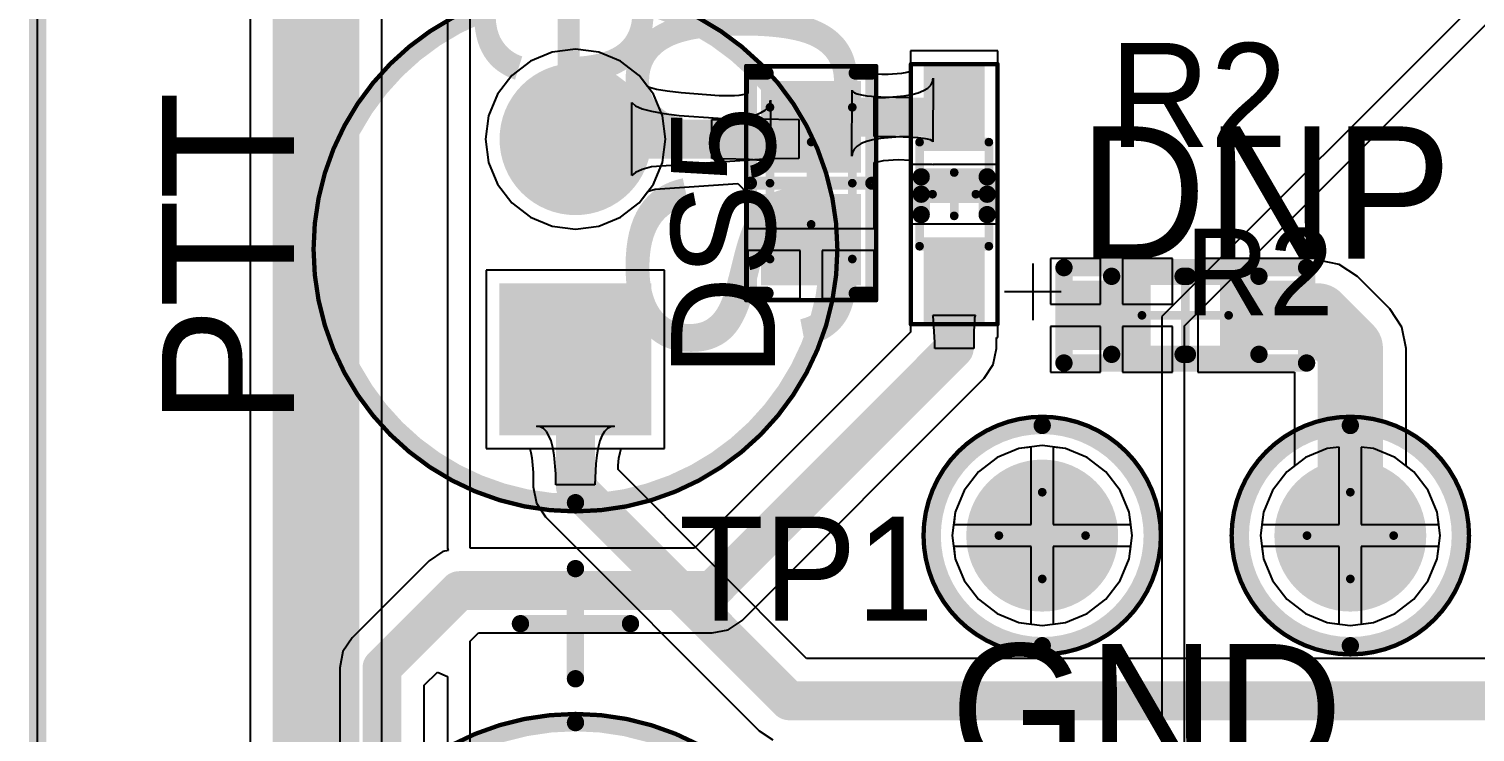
# Model space of a CAD drawing. Header units: millimetres. Extents: x 38.3 to 116.8, y 314 to 397.1.
# Drawn here: x 38.34 to 55.03, y 362.99 to 371.09 of the extents above; entities that cross this region are included whole.
import ezdxf

# ---------------------------------------------------------------- set-up
doc = ezdxf.new("R2010")
doc.units = ezdxf.units.MM
for name, color, linetype in [('BottomLayer', 5, 'Continuous'), ('BottomOverlay', 54, 'Continuous'), ('BottomPaste', 16, 'Continuous'), ('BottomSolder', 6, 'Continuous'), ('Mechanical1', 6, 'Continuous'), ('Mechanical13', 56, 'Continuous'), ('Mechanical15', 56, 'Continuous'), ('Mechanical2', 216, 'Continuous'), ('Mechanical3', 76, 'Continuous'), ('Mechanical4', 56, 'Continuous'), ('Mechanical6', 56, 'Continuous'), ('MultiLayer', 9, 'Continuous'), ('PadHoleLayer', 156, 'Continuous'), ('TopLayer', 1, 'Continuous'), ('TopOverlay', 2, 'Continuous'), ('TopPaste', 8, 'Continuous'), ('TopSolder', 216, 'Continuous')]:
    doc.layers.add(name, color=color, linetype=linetype)

# ---------------------------------------------------------------- blocks, each defined once
blk = doc.blocks.new('KSTN_5001_64')
at = {"layer": 'BottomLayer', "const_width": 0.775}
blk.add_lwpolyline([(-0.387, 0, 1), (0.387, 0, 1)], format="xyb", close=True, dxfattribs=at)
at = {"layer": 'BottomSolder', "const_width": 0.877}
blk.add_lwpolyline([(-0.438, 0, 1), (0.438, 0, 1)], format="xyb", close=True, dxfattribs=at)
at = {"layer": 'Mechanical13'}
for points, const_width in [([(1.27, 0, 1), (-1.27, 0, 1)], 0.1), ([(-1.295, 0, 1), (-1.245, 0, 1)], 0.05), ([(1.245, 0, 1), (1.295, 0, 1)], 0.05)]:
    blk.add_lwpolyline(points, format="xyb", close=True, dxfattribs=dict(at, const_width=const_width))
at = {"layer": 'Mechanical15'}
for points, const_width in [([(1.37, 0, 1), (-1.37, 0, 1)], 0.05), ([(-0.025, 0.5, 1), (0.025, 0.5, 1)], 0.05), ([(-0.025, 0.5, 1), (0.025, 0.5, 1)], 0.05), ([(-1.382, 0, 1), (-1.358, 0, 1)], 0.025), ([(-0.525, 0, 1), (-0.475, 0, 1)], 0.05), ([(-0.525, 0, 1), (-0.475, 0, 1)], 0.05), ([(0.475, 0, 1), (0.525, 0, 1)], 0.05), ([(0.475, 0, 1), (0.525, 0, 1)], 0.05), ([(1.358, 0, 1), (1.382, 0, 1)], 0.025), ([(-0.025, -0.5, 1), (0.025, -0.5, 1)], 0.05), ([(-0.025, -0.5, 1), (0.025, -0.5, 1)], 0.05)]:
    blk.add_lwpolyline(points, format="xyb", close=True, dxfattribs=dict(at, const_width=const_width))
at = {"layer": 'Mechanical15', "const_width": 0.1}
for points in [[(0, 0.5), (0, -0.5)], [(0, 0.5), (0, -0.5)], [(-0.5, 0), (0.5, 0)], [(-0.5, 0), (0.5, 0)]]:
    blk.add_lwpolyline(points, dxfattribs=at)
at = {"layer": 'MultiLayer', "const_width": 0.775}
blk.add_lwpolyline([(-0.387, 0, 1), (0.387, 0, 1)], format="xyb", close=True, dxfattribs=at)
at = {"layer": 'PadHoleLayer', "const_width": 0.508}
blk.add_lwpolyline([(-0.254, 0, 1), (0.254, 0, 1)], format="xyb", close=True, dxfattribs=at)
at = {"layer": 'TopLayer', "const_width": 0.775}
blk.add_lwpolyline([(-0.387, 0, 1), (0.387, 0, 1)], format="xyb", close=True, dxfattribs=at)
at = {"layer": 'TopOverlay'}
for points, const_width in [([(1.27, 0, 1), (-1.27, 0, 1)], 0.2), ([(-1.32, 0, 1), (-1.22, 0, 1)], 0.1), ([(1.22, 0, 1), (1.32, 0, 1)], 0.1)]:
    blk.add_lwpolyline(points, format="xyb", close=True, dxfattribs=dict(at, const_width=const_width))
at = {"layer": 'TopSolder', "const_width": 0.877}
blk.add_lwpolyline([(-0.438, 0, 1), (0.438, 0, 1)], format="xyb", close=True, dxfattribs=at)
blk = doc.blocks.new('KSTN_5001_65')
at = {"layer": 'BottomLayer', "const_width": 0.775}
blk.add_lwpolyline([(-0.387, 0, 1), (0.387, 0, 1)], format="xyb", close=True, dxfattribs=at)
at = {"layer": 'BottomSolder', "const_width": 0.877}
blk.add_lwpolyline([(-0.438, 0, 1), (0.438, 0, 1)], format="xyb", close=True, dxfattribs=at)
at = {"layer": 'Mechanical13'}
for points, const_width in [([(1.27, 0, 1), (-1.27, 0, 1)], 0.1), ([(-1.295, 0, 1), (-1.245, 0, 1)], 0.05), ([(1.245, 0, 1), (1.295, 0, 1)], 0.05)]:
    blk.add_lwpolyline(points, format="xyb", close=True, dxfattribs=dict(at, const_width=const_width))
at = {"layer": 'Mechanical15'}
for points, const_width in [([(1.37, 0, 1), (-1.37, 0, 1)], 0.05), ([(-0.025, 0.5, 1), (0.025, 0.5, 1)], 0.05), ([(-0.025, 0.5, 1), (0.025, 0.5, 1)], 0.05), ([(-1.382, 0, 1), (-1.358, 0, 1)], 0.025), ([(-0.525, 0, 1), (-0.475, 0, 1)], 0.05), ([(-0.525, 0, 1), (-0.475, 0, 1)], 0.05), ([(0.475, 0, 1), (0.525, 0, 1)], 0.05), ([(0.475, 0, 1), (0.525, 0, 1)], 0.05), ([(1.358, 0, 1), (1.382, 0, 1)], 0.025), ([(-0.025, -0.5, 1), (0.025, -0.5, 1)], 0.05), ([(-0.025, -0.5, 1), (0.025, -0.5, 1)], 0.05)]:
    blk.add_lwpolyline(points, format="xyb", close=True, dxfattribs=dict(at, const_width=const_width))
at = {"layer": 'Mechanical15', "const_width": 0.1}
for points in [[(0, 0.5), (0, -0.5)], [(0, 0.5), (0, -0.5)], [(-0.5, 0), (0.5, 0)], [(-0.5, 0), (0.5, 0)]]:
    blk.add_lwpolyline(points, dxfattribs=at)
at = {"layer": 'MultiLayer', "const_width": 0.775}
blk.add_lwpolyline([(-0.387, 0, 1), (0.387, 0, 1)], format="xyb", close=True, dxfattribs=at)
at = {"layer": 'PadHoleLayer', "const_width": 0.508}
blk.add_lwpolyline([(-0.254, 0, 1), (0.254, 0, 1)], format="xyb", close=True, dxfattribs=at)
at = {"layer": 'TopLayer', "const_width": 0.775}
blk.add_lwpolyline([(-0.387, 0, 1), (0.387, 0, 1)], format="xyb", close=True, dxfattribs=at)
at = {"layer": 'TopOverlay'}
for points, const_width in [([(1.27, 0, 1), (-1.27, 0, 1)], 0.2), ([(-1.32, 0, 1), (-1.22, 0, 1)], 0.1), ([(1.22, 0, 1), (1.32, 0, 1)], 0.1)]:
    blk.add_lwpolyline(points, format="xyb", close=True, dxfattribs=dict(at, const_width=const_width))
at = {"layer": 'TopSolder', "const_width": 0.877}
blk.add_lwpolyline([(-0.438, 0, 1), (0.438, 0, 1)], format="xyb", close=True, dxfattribs=at)
blk = doc.blocks.new('RES_0603_1608_B_75')
at = {"layer": 'BottomLayer'}
for points in [[(-1.075, 0.475), (-1.075, -0.475), (-0.225, 0.475), (-0.225, -0.475)], [(0.225, 0.475), (0.225, -0.475), (1.075, 0.475), (1.075, -0.475)]]:
    blk.add_solid(points, dxfattribs=at)
at = {"layer": 'BottomOverlay', "const_width": 0.15}
for points in [[(1.27, 0.7), (-1.27, 0.7)], [(-1.27, 0.508), (-1.27, 0.7)], [(0, -0.7), (0, 0.7)], [(1.27, 0.508), (1.27, 0.7)], [(-1.27, -0.7), (-1.27, -0.508)], [(1.27, -0.7), (1.27, -0.508)], [(1.27, -0.7), (-1.27, -0.7)]]:
    blk.add_lwpolyline(points, dxfattribs=at)
at = {"layer": 'BottomOverlay', "const_width": 0.075}
for points in [[(-1.308, 0.7, 1), (-1.232, 0.7, 1)], [(-1.308, 0.7, 1), (-1.232, 0.7, 1)], [(-0.038, 0.7, 1), (0.038, 0.7, 1)], [(1.232, 0.7, 1), (1.308, 0.7, 1)], [(1.232, 0.7, 1), (1.308, 0.7, 1)], [(-1.308, 0.508, 1), (-1.232, 0.508, 1)], [(1.232, 0.508, 1), (1.308, 0.508, 1)], [(-1.308, -0.508, 1), (-1.232, -0.508, 1)], [(1.232, -0.508, 1), (1.308, -0.508, 1)], [(-1.308, -0.7, 1), (-1.232, -0.7, 1)], [(-1.308, -0.7, 1), (-1.232, -0.7, 1)], [(-0.038, -0.7, 1), (0.038, -0.7, 1)], [(1.232, -0.7, 1), (1.308, -0.7, 1)], [(1.232, -0.7, 1), (1.308, -0.7, 1)]]:
    blk.add_lwpolyline(points, format="xyb", close=True, dxfattribs=at)
at = {"layer": 'BottomPaste'}
for points in [[(-1.075, 0.475), (-1.075, -0.475), (-0.225, 0.475), (-0.225, -0.475)], [(0.225, 0.475), (0.225, -0.475), (1.075, 0.475), (1.075, -0.475)]]:
    blk.add_solid(points, dxfattribs=at)
at = {"layer": 'BottomSolder'}
for points in [[(-1.177, 0.577), (-1.177, -0.577), (-0.123, 0.577), (-0.123, -0.577)], [(0.123, 0.577), (0.123, -0.577), (1.177, 0.577), (1.177, -0.577)]]:
    blk.add_solid(points, dxfattribs=at)
at = {"layer": 'Mechanical13', "const_width": 0.1}
for points in [[(-0.875, -0.475), (-0.875, 0.475)], [(0.875, 0.475), (-0.875, 0.475)], [(0.875, -0.475), (0.875, 0.475)], [(0.875, -0.475), (-0.875, -0.475)]]:
    blk.add_lwpolyline(points, dxfattribs=at)
at = {"layer": 'Mechanical13', "const_width": 0.05}
for points in [[(-0.9, 0.475, 1), (-0.85, 0.475, 1)], [(-0.9, 0.475, 1), (-0.85, 0.475, 1)], [(0.85, 0.475, 1), (0.9, 0.475, 1)], [(0.85, 0.475, 1), (0.9, 0.475, 1)], [(-0.9, -0.475, 1), (-0.85, -0.475, 1)], [(-0.9, -0.475, 1), (-0.85, -0.475, 1)], [(0.85, -0.475, 1), (0.9, -0.475, 1)], [(0.85, -0.475, 1), (0.9, -0.475, 1)]]:
    blk.add_lwpolyline(points, format="xyb", close=True, dxfattribs=at)
at = {"layer": 'Mechanical15'}
for points, const_width in [([(-1.35, -0.75), (-1.35, 0.75)], 0.05), ([(1.35, 0.75), (-1.35, 0.75)], 0.05), ([(1.35, -0.75), (1.35, 0.75)], 0.05), ([(0, -0.475), (0, 0.475)], 0.1), ([(0.475, 0), (-0.475, 0)], 0.1), ([(1.35, -0.75), (-1.35, -0.75)], 0.05)]:
    blk.add_lwpolyline(points, dxfattribs=dict(at, const_width=const_width))
for points, const_width in [([(-1.363, 0.75, 1), (-1.338, 0.75, 1)], 0.025), ([(-1.363, 0.75, 1), (-1.338, 0.75, 1)], 0.025), ([(1.338, 0.75, 1), (1.362, 0.75, 1)], 0.025), ([(1.338, 0.75, 1), (1.362, 0.75, 1)], 0.025), ([(-0.025, 0.475, 1), (0.025, 0.475, 1)], 0.05), ([(-0.5, 0, 1), (-0.45, 0, 1)], 0.05), ([(0.45, 0, 1), (0.5, 0, 1)], 0.05), ([(-0.025, -0.475, 1), (0.025, -0.475, 1)], 0.05), ([(-1.363, -0.75, 1), (-1.338, -0.75, 1)], 0.025), ([(-1.363, -0.75, 1), (-1.338, -0.75, 1)], 0.025), ([(1.338, -0.75, 1), (1.362, -0.75, 1)], 0.025), ([(1.338, -0.75, 1), (1.362, -0.75, 1)], 0.025)]:
    blk.add_lwpolyline(points, format="xyb", close=True, dxfattribs=dict(at, const_width=const_width))
blk = doc.blocks.new('FP_RC0603_MFG_80')
at = {"layer": 'Mechanical2', "const_width": 0.2}
for points in [[(-0.85, -0.45), (-0.85, 0.45)], [(-0.85, 0.45), (0.85, 0.45)], [(0.85, -0.45), (0.85, 0.45)], [(-0.85, -0.45), (0.85, -0.45)]]:
    blk.add_lwpolyline(points, dxfattribs=at)
at = {"layer": 'Mechanical2', "const_width": 0.1}
for points in [[(-0.9, 0.45, 1), (-0.8, 0.45, 1)], [(-0.9, 0.45, 1), (-0.8, 0.45, 1)], [(0.8, 0.45, 1), (0.9, 0.45, 1)], [(0.8, 0.45, 1), (0.9, 0.45, 1)], [(-0.9, -0.45, 1), (-0.8, -0.45, 1)], [(-0.9, -0.45, 1), (-0.8, -0.45, 1)], [(0.8, -0.45, 1), (0.9, -0.45, 1)], [(0.8, -0.45, 1), (0.9, -0.45, 1)]]:
    blk.add_lwpolyline(points, format="xyb", close=True, dxfattribs=at)
at = {"layer": 'Mechanical3', "const_width": 0.2}
for points in [[(-1.4, -0.55), (-1.4, 0.55)], [(-1.4, 0.55), (1.4, 0.55)], [(1.4, -0.55), (1.4, 0.55)], [(-1.4, -0.55), (1.4, -0.55)]]:
    blk.add_lwpolyline(points, dxfattribs=at)
at = {"layer": 'Mechanical3', "const_width": 0.1}
for points in [[(-1.45, 0.55, 1), (-1.35, 0.55, 1)], [(-1.45, 0.55, 1), (-1.35, 0.55, 1)], [(1.35, 0.55, 1), (1.45, 0.55, 1)], [(1.35, 0.55, 1), (1.45, 0.55, 1)], [(-1.45, -0.55, 1), (-1.35, -0.55, 1)], [(-1.45, -0.55, 1), (-1.35, -0.55, 1)], [(1.35, -0.55, 1), (1.45, -0.55, 1)], [(1.35, -0.55, 1), (1.45, -0.55, 1)]]:
    blk.add_lwpolyline(points, format="xyb", close=True, dxfattribs=at)
at = {"layer": 'Mechanical4', "const_width": 0.2}
for points in [[(-1.4, -0.55), (-1.4, 0.55)], [(-1.4, 0.55), (1.4, 0.55)], [(1.4, -0.55), (1.4, 0.55)], [(-1.4, -0.55), (1.4, -0.55)]]:
    blk.add_lwpolyline(points, dxfattribs=at)
at = {"layer": 'Mechanical4', "const_width": 0.1}
for points in [[(-1.45, 0.55, 1), (-1.35, 0.55, 1)], [(-1.45, 0.55, 1), (-1.35, 0.55, 1)], [(1.35, 0.55, 1), (1.45, 0.55, 1)], [(1.35, 0.55, 1), (1.45, 0.55, 1)], [(-1.45, -0.55, 1), (-1.35, -0.55, 1)], [(-1.45, -0.55, 1), (-1.35, -0.55, 1)], [(1.35, -0.55, 1), (1.45, -0.55, 1)], [(1.35, -0.55, 1), (1.45, -0.55, 1)]]:
    blk.add_lwpolyline(points, format="xyb", close=True, dxfattribs=at)
at = {"layer": 'Mechanical6', "const_width": 0.1}
for points in [[(0, -0.5), (0, 0.5)], [(-0.5, 0), (0.5, 0)]]:
    blk.add_lwpolyline(points, dxfattribs=at)
at = {"layer": 'Mechanical6', "const_width": 0.05}
for points in [[(-0.025, 0.5, 1), (0.025, 0.5, 1)], [(-0.525, 0, 1), (-0.475, 0, 1)], [(0.475, 0, 1), (0.525, 0, 1)], [(-0.025, -0.5, 1), (0.025, -0.5, 1)]]:
    blk.add_lwpolyline(points, format="xyb", close=True, dxfattribs=at)
at = {"layer": 'TopLayer'}
for points in [[(-1.3, -0.4), (-0.4, -0.4), (-1.3, 0.4), (-0.4, 0.4)], [(0.4, -0.4), (1.3, -0.4), (0.4, 0.4), (1.3, 0.4)]]:
    blk.add_solid(points, dxfattribs=at)
at = {"layer": 'TopOverlay', "const_width": 0.2}
for points in [[(-0.025, 0.45), (0.025, 0.45)], [(-0.025, -0.45), (0.025, -0.45)]]:
    blk.add_lwpolyline(points, dxfattribs=at)
at = {"layer": 'TopOverlay', "const_width": 0.1}
for points in [[(-0.075, 0.45, 1), (0.025, 0.45, 1)], [(-0.025, 0.45, 1), (0.075, 0.45, 1)], [(-0.075, -0.45, 1), (0.025, -0.45, 1)], [(-0.025, -0.45, 1), (0.075, -0.45, 1)]]:
    blk.add_lwpolyline(points, format="xyb", close=True, dxfattribs=at)
at = {"layer": 'TopPaste'}
for points in [[(-1.3, -0.4), (-0.4, -0.4), (-1.3, 0.4), (-0.4, 0.4)], [(0.4, -0.4), (1.3, -0.4), (0.4, 0.4), (1.3, 0.4)]]:
    blk.add_solid(points, dxfattribs=at)
at = {"layer": 'TopSolder'}
for points in [[(-1.3, -0.4), (-0.4, -0.4), (-1.3, 0.4), (-0.4, 0.4)], [(0.4, -0.4), (1.3, -0.4), (0.4, 0.4), (1.3, 0.4)]]:
    blk.add_solid(points, dxfattribs=at)
at = {"layer": 'Mechanical4'}
blk.add_text('R2', height=1, dxfattribs=at).set_placement((0, 0))
blk = doc.blocks.new('AVAG_HLMP_3301_2_90')
at = {"layer": 'BottomLayer', "const_width": 0.775}
blk.add_lwpolyline([(2.153, 0, 1), (2.927, 0, 1)], format="xyb", close=True, dxfattribs=at)
at = {"layer": 'BottomLayer'}
blk.add_solid([(-0.775, -0.775), (0.775, -0.775), (-0.775, 0.775), (0.775, 0.775)], dxfattribs=at)
at = {"layer": 'BottomSolder', "const_width": 0.877}
blk.add_lwpolyline([(2.102, 0, 1), (2.978, 0, 1)], format="xyb", close=True, dxfattribs=at)
at = {"layer": 'BottomSolder'}
blk.add_solid([(-0.877, -0.877), (0.877, -0.877), (-0.877, 0.877), (0.877, 0.877)], dxfattribs=at)
at = {"layer": 'Mechanical13'}
for points, const_width in [([(4.193, 0, 1), (-1.653, 0, 1)], 0.1), ([(-1.677, 0, 1), (-1.628, 0, 1)], 0.05), ([(4.168, 0, 1), (4.217, 0, 1)], 0.05)]:
    blk.add_lwpolyline(points, format="xyb", close=True, dxfattribs=dict(at, const_width=const_width))
at = {"layer": 'Mechanical15'}
for points, const_width in [([(4.293, 0, 1), (-1.753, 0, 1)], 0.05), ([(-1.765, 0, 1), (-1.74, 0, 1)], 0.025), ([(4.28, 0, 1), (4.305, 0, 1)], 0.025)]:
    blk.add_lwpolyline(points, format="xyb", close=True, dxfattribs=dict(at, const_width=const_width))
at = {"layer": 'MultiLayer', "const_width": 0.775}
blk.add_lwpolyline([(2.153, 0, 1), (2.927, 0, 1)], format="xyb", close=True, dxfattribs=at)
at = {"layer": 'MultiLayer'}
blk.add_solid([(-0.775, -0.775), (0.775, -0.775), (-0.775, 0.775), (0.775, 0.775)], dxfattribs=at)
at = {"layer": 'PadHoleLayer', "const_width": 0.525}
for points in [[(-0.262, 0, 1), (0.262, 0, 1)], [(2.278, 0, 1), (2.802, 0, 1)]]:
    blk.add_lwpolyline(points, format="xyb", close=True, dxfattribs=at)
at = {"layer": 'TopLayer', "const_width": 0.775}
blk.add_lwpolyline([(2.153, 0, 1), (2.927, 0, 1)], format="xyb", close=True, dxfattribs=at)
at = {"layer": 'TopLayer'}
blk.add_solid([(-0.775, -0.775), (0.775, -0.775), (-0.775, 0.775), (0.775, 0.775)], dxfattribs=at)
at = {"layer": 'TopOverlay'}
for points, const_width in [([(4.193, 0, 1), (-1.653, 0, 1)], 0.2), ([(-3.098, 0.635, 1), (-2.998, 0.635, 1)], 0.1), ([(-3.733, 0, 1), (-3.633, 0, 1)], 0.1), ([(-2.463, 0, 1), (-2.363, 0, 1)], 0.1), ([(-1.703, 0, 1), (-1.603, 0, 1)], 0.1), ([(4.143, 0, 1), (4.243, 0, 1)], 0.1), ([(-3.098, -0.635, 1), (-2.998, -0.635, 1)], 0.1)]:
    blk.add_lwpolyline(points, format="xyb", close=True, dxfattribs=dict(at, const_width=const_width))
at = {"layer": 'TopOverlay', "const_width": 0.2}
for points in [[(-3.048, 0.635), (-3.048, -0.635)], [(-3.683, 0), (-2.413, 0)]]:
    blk.add_lwpolyline(points, dxfattribs=at)
at = {"layer": 'TopSolder', "const_width": 0.877}
blk.add_lwpolyline([(2.102, 0, 1), (2.978, 0, 1)], format="xyb", close=True, dxfattribs=at)
at = {"layer": 'TopSolder'}
blk.add_solid([(-0.877, -0.877), (0.877, -0.877), (-0.877, 0.877), (0.877, 0.877)], dxfattribs=at)
blk = doc.blocks.new('AVAG_HLMP_3301_2_91')
at = {"layer": 'BottomLayer', "const_width": 0.775}
blk.add_lwpolyline([(2.153, 0, 1), (2.927, 0, 1)], format="xyb", close=True, dxfattribs=at)
at = {"layer": 'BottomLayer'}
blk.add_solid([(-0.775, -0.775), (0.775, -0.775), (-0.775, 0.775), (0.775, 0.775)], dxfattribs=at)
at = {"layer": 'BottomSolder', "const_width": 0.877}
blk.add_lwpolyline([(2.102, 0, 1), (2.978, 0, 1)], format="xyb", close=True, dxfattribs=at)
at = {"layer": 'BottomSolder'}
blk.add_solid([(-0.877, -0.877), (0.877, -0.877), (-0.877, 0.877), (0.877, 0.877)], dxfattribs=at)
at = {"layer": 'Mechanical13'}
for points, const_width in [([(4.193, 0, 1), (-1.653, 0, 1)], 0.1), ([(-1.677, 0, 1), (-1.628, 0, 1)], 0.05), ([(4.168, 0, 1), (4.217, 0, 1)], 0.05)]:
    blk.add_lwpolyline(points, format="xyb", close=True, dxfattribs=dict(at, const_width=const_width))
at = {"layer": 'Mechanical15'}
for points, const_width in [([(4.293, 0, 1), (-1.753, 0, 1)], 0.05), ([(-1.765, 0, 1), (-1.74, 0, 1)], 0.025), ([(4.28, 0, 1), (4.305, 0, 1)], 0.025)]:
    blk.add_lwpolyline(points, format="xyb", close=True, dxfattribs=dict(at, const_width=const_width))
at = {"layer": 'MultiLayer', "const_width": 0.775}
blk.add_lwpolyline([(2.153, 0, 1), (2.927, 0, 1)], format="xyb", close=True, dxfattribs=at)
at = {"layer": 'MultiLayer'}
blk.add_solid([(-0.775, -0.775), (0.775, -0.775), (-0.775, 0.775), (0.775, 0.775)], dxfattribs=at)
at = {"layer": 'PadHoleLayer', "const_width": 0.525}
for points in [[(-0.262, 0, 1), (0.262, 0, 1)], [(2.278, 0, 1), (2.802, 0, 1)]]:
    blk.add_lwpolyline(points, format="xyb", close=True, dxfattribs=at)
at = {"layer": 'TopLayer', "const_width": 0.775}
blk.add_lwpolyline([(2.153, 0, 1), (2.927, 0, 1)], format="xyb", close=True, dxfattribs=at)
at = {"layer": 'TopLayer'}
blk.add_solid([(-0.775, -0.775), (0.775, -0.775), (-0.775, 0.775), (0.775, 0.775)], dxfattribs=at)
at = {"layer": 'TopOverlay'}
for points, const_width in [([(4.193, 0, 1), (-1.653, 0, 1)], 0.2), ([(-3.098, 0.635, 1), (-2.998, 0.635, 1)], 0.1), ([(-3.733, 0, 1), (-3.633, 0, 1)], 0.1), ([(-2.463, 0, 1), (-2.363, 0, 1)], 0.1), ([(-1.703, 0, 1), (-1.603, 0, 1)], 0.1), ([(4.143, 0, 1), (4.243, 0, 1)], 0.1), ([(-3.098, -0.635, 1), (-2.998, -0.635, 1)], 0.1)]:
    blk.add_lwpolyline(points, format="xyb", close=True, dxfattribs=dict(at, const_width=const_width))
at = {"layer": 'TopOverlay', "const_width": 0.2}
for points in [[(-3.048, 0.635), (-3.048, -0.635)], [(-3.683, 0), (-2.413, 0)]]:
    blk.add_lwpolyline(points, dxfattribs=at)
at = {"layer": 'TopSolder', "const_width": 0.877}
blk.add_lwpolyline([(2.102, 0, 1), (2.978, 0, 1)], format="xyb", close=True, dxfattribs=at)
at = {"layer": 'TopSolder'}
blk.add_solid([(-0.877, -0.877), (0.877, -0.877), (-0.877, 0.877), (0.877, 0.877)], dxfattribs=at)
blk = doc.blocks.new('FAIR_SOD_523F_2_V_B_95')
at = {"layer": 'BottomLayer'}
for points in [[(-0.6, -0.25), (-0.6, 0.25), (-1.4, -0.25), (-1.4, 0.25)], [(1.4, -0.25), (1.4, 0.25), (0.6, -0.25), (0.6, 0.25)]]:
    blk.add_solid(points, dxfattribs=at)
at = {"layer": 'BottomOverlay', "const_width": 0.2}
for points in [[(-0.2, -0.381), (-0.2, 0.381)], [(0.236, 0.381), (-0.2, 0.381)], [(0, -0.381), (0, 0.381)], [(0.236, -0.381), (-0.2, -0.381)]]:
    blk.add_lwpolyline(points, dxfattribs=at)
at = {"layer": 'BottomOverlay', "const_width": 0.1}
for points in [[(-0.25, 0.381, 1), (-0.15, 0.381, 1)], [(-0.25, 0.381, 1), (-0.15, 0.381, 1)], [(-0.05, 0.381, 1), (0.05, 0.381, 1)], [(0.186, 0.381, 1), (0.286, 0.381, 1)], [(-0.25, -0.381, 1), (-0.15, -0.381, 1)], [(-0.25, -0.381, 1), (-0.15, -0.381, 1)], [(-0.05, -0.381, 1), (0.05, -0.381, 1)], [(0.186, -0.381, 1), (0.286, -0.381, 1)]]:
    blk.add_lwpolyline(points, format="xyb", close=True, dxfattribs=at)
at = {"layer": 'BottomPaste'}
for points in [[(-0.6, -0.25), (-0.6, 0.25), (-1.4, -0.25), (-1.4, 0.25)], [(1.4, -0.25), (1.4, 0.25), (0.6, -0.25), (0.6, 0.25)]]:
    blk.add_solid(points, dxfattribs=at)
at = {"layer": 'BottomSolder'}
for points in [[(-0.498, -0.352), (-0.498, 0.352), (-1.502, -0.352), (-1.502, 0.352)], [(1.502, -0.352), (1.502, 0.352), (0.498, -0.352), (0.498, 0.352)]]:
    blk.add_solid(points, dxfattribs=at)
at = {"layer": 'Mechanical13', "const_width": 0.1}
for points in [[(-0.6, -0.4), (-0.6, 0.4)], [(0.6, 0.4), (-0.6, 0.4)], [(0.6, -0.4), (0.6, 0.4)], [(0.6, -0.4), (-0.6, -0.4)]]:
    blk.add_lwpolyline(points, dxfattribs=at)
at = {"layer": 'Mechanical13', "const_width": 0.05}
for points in [[(-0.625, 0.4, 1), (-0.575, 0.4, 1)], [(-0.625, 0.4, 1), (-0.575, 0.4, 1)], [(0.575, 0.4, 1), (0.625, 0.4, 1)], [(0.575, 0.4, 1), (0.625, 0.4, 1)], [(-0.625, -0.4, 1), (-0.575, -0.4, 1)], [(-0.625, -0.4, 1), (-0.575, -0.4, 1)], [(0.575, -0.4, 1), (0.625, -0.4, 1)], [(0.575, -0.4, 1), (0.625, -0.4, 1)]]:
    blk.add_lwpolyline(points, format="xyb", close=True, dxfattribs=at)
at = {"layer": 'Mechanical15'}
for points, const_width in [([(-1.5, -0.5), (-1.5, 0.5)], 0.05), ([(1.5, 0.5), (-1.5, 0.5)], 0.05), ([(1.5, -0.5), (1.5, 0.5)], 0.05), ([(0, -0.25), (0, 0.25)], 0.1), ([(0.25, 0), (-0.25, 0)], 0.1), ([(1.5, -0.5), (-1.5, -0.5)], 0.05)]:
    blk.add_lwpolyline(points, dxfattribs=dict(at, const_width=const_width))
for points, const_width in [([(-1.512, 0.5, 1), (-1.488, 0.5, 1)], 0.025), ([(-1.512, 0.5, 1), (-1.488, 0.5, 1)], 0.025), ([(1.488, 0.5, 1), (1.512, 0.5, 1)], 0.025), ([(1.488, 0.5, 1), (1.512, 0.5, 1)], 0.025), ([(-0.025, 0.25, 1), (0.025, 0.25, 1)], 0.05), ([(-0.275, 0, 1), (-0.225, 0, 1)], 0.05), ([(0.225, 0, 1), (0.275, 0, 1)], 0.05), ([(-0.025, -0.25, 1), (0.025, -0.25, 1)], 0.05), ([(-1.512, -0.5, 1), (-1.488, -0.5, 1)], 0.025), ([(-1.512, -0.5, 1), (-1.488, -0.5, 1)], 0.025), ([(1.488, -0.5, 1), (1.512, -0.5, 1)], 0.025), ([(1.488, -0.5, 1), (1.512, -0.5, 1)], 0.025)]:
    blk.add_lwpolyline(points, format="xyb", close=True, dxfattribs=dict(at, const_width=const_width))

msp = doc.modelspace()

# ---------------------------------------------------------------- linework, layer by layer
at = {"layer": 'BottomLayer'}
for p, q in [((38.443, 315.15), (38.443, 395.948)), ((59.516, 375.873), (51.42, 367.777)), ((51.679, 367.67), (59.588, 375.579)), ((43.175, 371.348), (43.175, 365.105)), ((43.434, 365.105), (43.434, 371.348)), ((44.132, 370.723), (43.917, 370.558)), ((44.382, 370.827), (44.132, 370.723)), ((44.651, 370.862), (44.382, 370.827)), ((44.92, 370.827), (44.651, 370.862)), ((45.17, 370.723), (44.92, 370.827)), ((45.385, 370.558), (45.17, 370.723)), ((49.526, 370.843), (48.518, 370.843)), ((48.518, 370.843), (48.518, 370.603)), ((49.526, 369.535), (49.526, 370.843)), ((43.917, 370.558), (43.752, 370.343)), ((45.483, 370.431), (45.385, 370.558)), ((47.833, 370.645), (46.642, 370.645)), ((46.642, 370.645), (46.642, 370.349)), ((47.842, 370.647), (47.833, 370.645)), ((47.843, 370.647), (47.842, 370.647)), ((47.844, 370.647), (47.843, 370.647)), ((47.853, 370.645), (47.844, 370.647)), ((48.1, 370.645), (47.853, 370.645)), ((48.1, 370.577), (48.1, 370.645)), ((48.187, 370.569), (48.1, 370.577)), ((48.261, 370.568), (48.187, 370.569)), ((48.412, 370.58), (48.261, 370.568)), ((48.477, 370.592), (48.412, 370.58)), ((48.518, 370.603), (48.477, 370.592)), ((45.485, 370.428), (45.483, 370.431)), ((45.506, 370.419), (45.485, 370.428)), ((45.585, 370.398), (45.506, 370.419)), ((45.709, 370.376), (45.585, 370.398)), ((45.872, 370.356), (45.709, 370.376)), ((47.84, 369.628), (47.843, 370.388)), ((47.843, 370.388), (47.85, 370.372)), ((47.85, 370.372), (47.87, 370.357)), ((48.608, 370.359), (48.669, 370.384)), ((48.669, 370.384), (48.717, 370.413)), ((48.717, 370.413), (48.751, 370.447)), ((48.751, 370.447), (48.771, 370.485)), ((48.771, 370.485), (48.778, 370.528)), ((48.778, 370.528), (48.775, 369.792)), ((43.752, 370.343), (43.648, 370.093)), ((45.302, 369.403), (45.302, 370.245)), ((45.302, 370.245), (45.344, 370.208)), ((45.344, 370.208), (45.419, 370.174)), ((46.311, 370.325), (45.872, 370.356)), ((46.485, 370.322), (46.311, 370.325)), ((46.536, 370.326), (46.485, 370.322)), ((46.601, 370.338), (46.536, 370.326)), ((46.642, 370.349), (46.601, 370.338)), ((46.875, 370.193), (46.895, 370.231)), ((46.895, 370.231), (46.902, 370.274)), ((46.902, 370.274), (46.899, 369.544)), ((47.87, 370.357), (47.904, 370.345)), ((47.904, 370.345), (47.951, 370.334)), ((47.951, 370.334), (48.012, 370.324)), ((48.012, 370.324), (48.174, 370.311)), ((48.1, 370.303), (48.229, 370.305)), ((48.1, 369.853), (48.1, 370.303)), ((48.174, 370.311), (48.518, 370.303)), ((48.229, 370.305), (48.445, 370.323)), ((48.445, 370.323), (48.534, 370.339)), ((48.518, 370.303), (48.518, 369.853)), ((48.534, 370.339), (48.608, 370.359)), ((43.648, 370.093), (43.613, 369.824)), ((45.419, 370.174), (45.528, 370.145)), ((45.528, 370.145), (45.671, 370.119)), ((45.671, 370.119), (45.847, 370.098)), ((45.847, 370.098), (46.299, 370.067)), ((46.224, 370.049), (46.353, 370.051)), ((46.224, 369.599), (46.224, 370.049)), ((46.299, 370.067), (47.229, 370.049)), ((46.353, 370.051), (46.569, 370.069)), ((46.569, 370.069), (46.658, 370.085)), ((46.658, 370.085), (46.732, 370.105)), ((46.732, 370.105), (46.793, 370.13)), ((46.793, 370.13), (46.841, 370.159)), ((46.841, 370.159), (46.875, 370.193)), ((47.229, 370.049), (47.229, 369.599)), ((43.613, 369.824), (43.648, 369.555)), ((47.867, 369.709), (47.847, 369.671)), ((47.901, 369.743), (47.867, 369.709)), ((47.949, 369.772), (47.901, 369.743)), ((48.01, 369.797), (47.949, 369.772)), ((48.084, 369.817), (48.01, 369.797)), ((48.173, 369.833), (48.084, 369.817)), ((48.343, 369.851), (48.1, 369.853)), ((48.389, 369.851), (48.173, 369.833)), ((48.606, 369.838), (48.343, 369.851)), ((48.518, 369.853), (48.389, 369.851)), ((48.667, 369.831), (48.606, 369.838)), ((48.714, 369.823), (48.667, 369.831)), ((48.748, 369.814), (48.714, 369.823)), ((48.768, 369.804), (48.748, 369.814)), ((48.775, 369.792), (48.768, 369.804)), ((43.648, 369.555), (43.752, 369.305)), ((46.886, 369.597), (45.528, 369.503)), ((46.352, 369.598), (46.224, 369.599)), ((46.656, 369.59), (46.352, 369.598)), ((46.791, 369.579), (46.656, 369.59)), ((46.838, 369.572), (46.791, 369.579)), ((46.872, 369.564), (46.838, 369.572)), ((46.892, 369.554), (46.872, 369.564)), ((47.229, 369.599), (46.886, 369.597)), ((46.899, 369.544), (46.892, 369.554)), ((47.847, 369.671), (47.84, 369.628)), ((48.1, 369.553), (48.141, 369.564)), ((48.1, 368.793), (48.1, 369.553)), ((48.141, 369.564), (48.206, 369.576)), ((48.206, 369.576), (48.374, 369.59)), ((48.374, 369.59), (48.377, 369.59)), ((48.377, 369.59), (48.518, 369.583)), ((48.518, 369.583), (48.518, 369.535)), ((48.518, 369.535), (48.765, 369.535)), ((48.765, 369.535), (48.774, 369.533)), ((48.774, 369.533), (48.784, 369.535)), ((48.784, 369.535), (49.526, 369.535)), ((45.344, 369.44), (45.302, 369.403)), ((45.419, 369.474), (45.344, 369.44)), ((45.528, 369.503), (45.419, 369.474)), ((43.752, 369.305), (43.917, 369.09)), ((45.385, 369.09), (45.483, 369.217)), ((45.483, 369.217), (45.485, 369.22)), ((45.485, 369.22), (45.506, 369.229)), ((45.506, 369.229), (45.571, 369.246)), ((45.571, 369.246), (46.526, 369.313)), ((46.526, 369.313), (46.642, 369.193)), ((43.917, 369.09), (44.132, 368.925)), ((45.17, 368.925), (45.385, 369.09)), ((46.642, 369.193), (46.642, 368.793)), ((44.132, 368.925), (44.382, 368.821)), ((44.92, 368.821), (45.17, 368.925)), ((44.382, 368.821), (44.651, 368.786)), ((44.651, 368.786), (44.92, 368.821)), ((46.642, 368.793), (47.371, 368.793)), ((47.371, 368.793), (48.1, 368.793)), ((49.526, 368.843), (48.518, 368.843)), ((48.518, 368.843), (48.518, 367.802)), ((49.526, 367.802), (49.526, 368.843)), ((47.244, 368.539), (46.642, 368.539)), ((46.642, 368.539), (46.642, 367.987)), ((47.244, 367.987), (47.244, 368.539)), ((48.1, 368.539), (47.498, 368.539)), ((47.498, 368.539), (47.498, 367.987)), ((48.1, 367.987), (48.1, 368.539)), ((45.68, 368.313), (43.622, 368.313)), ((43.622, 368.313), (43.622, 366.255)), ((45.68, 366.255), (45.68, 368.313)), ((46.642, 367.987), (47.244, 367.987)), ((47.498, 367.987), (48.1, 367.987)), ((48.518, 367.802), (48.516, 367.792)), ((48.516, 367.792), (48.517, 367.786)), ((48.517, 367.786), (48.516, 367.78)), ((48.516, 367.78), (48.518, 367.774)), ((48.518, 367.774), (48.518, 367.598)), ((48.779, 367.788), (48.775, 367.792)), ((48.775, 367.792), (49.269, 367.792)), ((48.797, 367.483), (48.779, 367.788)), ((49.255, 367.731), (49.249, 367.605)), ((49.258, 367.758), (49.255, 367.731)), ((49.261, 367.777), (49.258, 367.758)), ((49.265, 367.788), (49.261, 367.777)), ((49.269, 367.792), (49.265, 367.788)), ((49.528, 367.792), (49.526, 367.802)), ((49.526, 367.774), (49.528, 367.78)), ((49.526, 367.535), (49.526, 367.774)), ((49.527, 367.786), (49.528, 367.792)), ((49.528, 367.78), (49.527, 367.786)), ((51.42, 367.777), (51.42, 361.838)), ((48.518, 367.598), (46.026, 365.105)), ((49.249, 367.605), (49.247, 367.411)), ((49.51, 367.411), (49.51, 367.535)), ((49.51, 367.535), (49.526, 367.535)), ((51.679, 361.838), (51.679, 367.67)), ((48.797, 367.411), (48.797, 367.483)), ((49.247, 367.411), (48.797, 367.411)), ((49.473, 367.224), (49.51, 367.411)), ((49.367, 367.066), (49.473, 367.224)), ((46.573, 364.272), (49.367, 367.066)), ((43.622, 366.255), (45.68, 366.255)), ((49.769, 366.255), (49.519, 366.151)), ((50.038, 366.29), (49.769, 366.255)), ((50.307, 366.255), (50.038, 366.29)), ((50.557, 366.151), (50.307, 366.255)), ((53.325, 366.255), (53.075, 366.151)), ((53.467, 366.273), (53.325, 366.255)), ((53.467, 365.379), (53.467, 366.273)), ((53.863, 366.255), (53.721, 366.273)), ((53.721, 366.273), (53.721, 365.379)), ((54.113, 366.151), (53.863, 366.255)), ((49.519, 366.151), (49.304, 365.986)), ((50.772, 365.986), (50.557, 366.151)), ((53.075, 366.151), (52.86, 365.986)), ((54.328, 365.986), (54.113, 366.151)), ((49.304, 365.986), (49.139, 365.771)), ((50.937, 365.771), (50.772, 365.986)), ((52.86, 365.986), (52.695, 365.771)), ((54.493, 365.771), (54.328, 365.986)), ((49.139, 365.771), (49.035, 365.521)), ((51.041, 365.521), (50.937, 365.771)), ((52.695, 365.771), (52.591, 365.521)), ((54.597, 365.521), (54.493, 365.771)), ((49.035, 365.521), (49, 365.252)), ((51.076, 365.252), (51.041, 365.521)), ((52.591, 365.521), (52.573, 365.379)), ((52.573, 365.379), (53.467, 365.379)), ((53.721, 365.379), (54.615, 365.379)), ((54.615, 365.379), (54.597, 365.521)), ((49, 365.252), (49.035, 364.983)), ((51.041, 364.983), (51.076, 365.252)), ((43.12, 365.068), (42.962, 364.962)), ((43.18, 365.08), (43.12, 365.068)), ((43.175, 365.105), (43.18, 365.08)), ((46.026, 365.105), (43.434, 365.105)), ((53.467, 365.125), (52.573, 365.125)), ((52.573, 365.125), (52.591, 364.983)), ((53.467, 364.231), (53.467, 365.125)), ((54.615, 365.125), (53.721, 365.125)), ((53.721, 365.125), (53.721, 364.231)), ((54.597, 364.983), (54.615, 365.125)), ((42.962, 364.962), (42.073, 364.073)), ((49.035, 364.983), (49.139, 364.733)), ((50.937, 364.733), (51.041, 364.983)), ((52.591, 364.983), (52.695, 364.733)), ((54.493, 364.733), (54.597, 364.983)), ((49.139, 364.733), (49.304, 364.518)), ((50.772, 364.518), (50.937, 364.733)), ((52.695, 364.733), (52.86, 364.518)), ((54.328, 364.518), (54.493, 364.733)), ((49.304, 364.518), (49.519, 364.353)), ((50.557, 364.353), (50.772, 364.518)), ((52.86, 364.518), (53.075, 364.353)), ((54.113, 364.353), (54.328, 364.518)), ((46.415, 364.166), (46.573, 364.272)), ((49.519, 364.353), (49.769, 364.249)), ((49.769, 364.249), (50.038, 364.214)), ((50.038, 364.214), (50.307, 364.249)), ((50.307, 364.249), (50.557, 364.353)), ((53.075, 364.353), (53.325, 364.249)), ((53.325, 364.249), (53.467, 364.231)), ((53.721, 364.231), (53.863, 364.249)), ((53.863, 364.249), (54.113, 364.353)), ((42.073, 364.073), (41.967, 363.915)), ((43.434, 364.033), (43.53, 364.129)), ((43.434, 359.033), (43.434, 364.033)), ((43.53, 364.129), (46.228, 364.129)), ((46.228, 364.129), (46.415, 364.166)), ((41.967, 363.915), (41.93, 363.728)), ((41.93, 363.728), (41.93, 354.965)), ((42.906, 363.526), (43.058, 363.677)), ((42.906, 355.167), (42.906, 363.526)), ((43.058, 363.677), (43.175, 363.628)), ((43.175, 363.628), (43.175, 359.033))]:
    msp.add_line(p, q, dxfattribs=at)
at = {"layer": 'BottomLayer', "const_width": 0.45}
for points in [[(49.022, 370.103), (49.022, 370.189)], [(47.229, 369.824), (47.483, 370.078)], [(47.483, 370.078), (48.997, 370.078)], [(48.997, 370.078), (49.022, 370.103)], [(44.651, 369.824), (47.229, 369.824)], [(49.022, 367.411), (49.022, 368.189)], [(46.228, 364.617), (49.022, 367.411)], [(42.418, 363.728), (43.307, 364.617)], [(43.307, 364.617), (46.228, 364.617)], [(42.418, 354.965), (42.418, 363.728)]]:
    msp.add_lwpolyline(points, dxfattribs=at)
at = {"layer": 'BottomLayer', "const_width": 0.225}
for points in [[(48.91, 370.189, 1), (49.134, 370.189, 1)], [(47.37, 370.078, 1), (47.595, 370.078, 1)], [(47.37, 370.078, 1), (47.595, 370.078, 1)], [(48.885, 370.078, 1), (49.11, 370.078, 1)], [(48.885, 370.078, 1), (49.11, 370.078, 1)], [(48.91, 370.103, 1), (49.134, 370.103, 1)], [(48.91, 370.103, 1), (49.134, 370.103, 1)], [(44.539, 369.824, 1), (44.763, 369.824, 1)], [(47.116, 369.824, 1), (47.341, 369.824, 1)], [(47.116, 369.824, 1), (47.341, 369.824, 1)], [(48.91, 368.189, 1), (49.134, 368.189, 1)], [(48.91, 367.411, 1), (49.134, 367.411, 1)], [(48.91, 367.411, 1), (49.134, 367.411, 1)], [(43.195, 364.617, 1), (43.419, 364.617, 1)], [(43.195, 364.617, 1), (43.419, 364.617, 1)], [(46.116, 364.617, 1), (46.34, 364.617, 1)], [(46.116, 364.617, 1), (46.34, 364.617, 1)], [(42.306, 363.728, 1), (42.53, 363.728, 1)], [(42.306, 363.728, 1), (42.53, 363.728, 1)]]:
    msp.add_lwpolyline(points, format="xyb", close=True, dxfattribs=at)
at = {"layer": 'BottomOverlay'}
for p, q in [((49.93, 368.391), (49.93, 367.738)), ((49.603, 368.065), (50.256, 368.065))]:
    msp.add_line(p, q, dxfattribs=at)
at = {"layer": 'Mechanical1', "const_width": 0.2}
msp.add_lwpolyline([(38.443, 315.15), (38.443, 395.948)], dxfattribs=at)
at = {"layer": 'TopLayer'}
for p, q in [((38.443, 358.792), (38.443, 395.948)), ((40.895, 376.174), (40.895, 358.88)), ((42.417, 358.789), (42.417, 375.859)), ((44.132, 370.723), (43.917, 370.558)), ((44.382, 370.827), (44.132, 370.723)), ((44.651, 370.862), (44.382, 370.827)), ((44.92, 370.827), (44.651, 370.862)), ((45.17, 370.723), (44.92, 370.827)), ((45.385, 370.558), (45.17, 370.723)), ((43.917, 370.558), (43.752, 370.343)), ((45.55, 370.343), (45.385, 370.558)), ((43.752, 370.343), (43.648, 370.093)), ((45.654, 370.093), (45.55, 370.343)), ((43.648, 370.093), (43.613, 369.824)), ((45.689, 369.824), (45.654, 370.093)), ((43.613, 369.824), (43.648, 369.555)), ((45.654, 369.555), (45.689, 369.824)), ((43.648, 369.555), (43.752, 369.305)), ((45.55, 369.305), (45.654, 369.555)), ((43.752, 369.305), (43.917, 369.09)), ((45.385, 369.09), (45.55, 369.305)), ((43.917, 369.09), (44.132, 368.925)), ((45.17, 368.925), (45.385, 369.09)), ((44.132, 368.925), (44.382, 368.821)), ((44.92, 368.821), (45.17, 368.925)), ((44.382, 368.821), (44.651, 368.786)), ((44.651, 368.786), (44.92, 368.821)), ((50.712, 368.446), (50.135, 368.446)), ((50.135, 368.446), (50.135, 367.919)), ((50.712, 367.919), (50.712, 368.446)), ((51.543, 368.446), (50.966, 368.446)), ((50.966, 368.446), (50.966, 367.919)), ((51.543, 367.919), (51.543, 368.446)), ((53.243, 368.446), (51.835, 368.446)), ((51.835, 368.446), (51.835, 367.138)), ((53.243, 368.423), (53.243, 368.446)), ((53.467, 368.378), (53.243, 368.423)), ((53.676, 368.239), (53.467, 368.378)), ((45.68, 368.313), (43.622, 368.313)), ((43.622, 368.313), (43.622, 366.255)), ((45.68, 366.255), (45.68, 368.313)), ((54.049, 367.866), (53.676, 368.239)), ((50.135, 367.919), (50.712, 367.919)), ((50.966, 367.919), (51.543, 367.919)), ((54.188, 367.657), (54.049, 367.866)), ((50.712, 367.665), (50.135, 367.665)), ((50.135, 367.665), (50.135, 367.138)), ((50.712, 367.138), (50.712, 367.665)), ((51.543, 367.665), (50.966, 367.665)), ((50.966, 367.665), (50.966, 367.138)), ((51.543, 367.138), (51.543, 367.665)), ((54.237, 367.411), (54.188, 367.657)), ((54.237, 366.055), (54.237, 367.411)), ((50.135, 367.138), (50.712, 367.138)), ((50.966, 367.138), (51.543, 367.138)), ((51.835, 367.138), (52.951, 367.138)), ((52.951, 367.138), (52.951, 366.055)), ((44.244, 366.505), (44.201, 366.512)), ((44.201, 366.512), (45.101, 366.512)), ((44.282, 366.485), (44.244, 366.505)), ((44.316, 366.451), (44.282, 366.485)), ((44.345, 366.404), (44.316, 366.451)), ((44.37, 366.343), (44.345, 366.404)), ((44.957, 366.404), (44.932, 366.343)), ((44.986, 366.451), (44.957, 366.404)), ((45.02, 366.485), (44.986, 366.451)), ((45.058, 366.505), (45.02, 366.485)), ((45.101, 366.512), (45.058, 366.505)), ((43.622, 366.255), (44.125, 366.255)), ((44.125, 366.255), (44.137, 366.212)), ((44.137, 366.212), (44.149, 366.148)), ((44.39, 366.269), (44.37, 366.343)), ((44.406, 366.181), (44.39, 366.269)), ((44.912, 366.269), (44.896, 366.181)), ((44.932, 366.343), (44.912, 366.269)), ((45.153, 366.144), (45.165, 366.212)), ((45.165, 366.212), (45.177, 366.255)), ((45.177, 366.255), (45.68, 366.255)), ((49.769, 366.255), (49.519, 366.151)), ((49.911, 366.273), (49.769, 366.255)), ((49.911, 365.379), (49.911, 366.273)), ((50.307, 366.255), (50.165, 366.273)), ((50.165, 366.273), (50.165, 365.379)), ((50.557, 366.151), (50.307, 366.255)), ((44.149, 366.148), (44.163, 365.98)), ((44.424, 365.965), (44.406, 366.181)), ((44.885, 366.08), (44.876, 365.837)), ((44.896, 366.181), (44.885, 366.08)), ((45.142, 366.013), (45.143, 366.061)), ((45.143, 366.061), (45.153, 366.144)), ((49.519, 366.151), (49.304, 365.986)), ((50.772, 365.986), (50.557, 366.151)), ((52.951, 366.055), (52.86, 365.986)), ((54.328, 365.986), (54.237, 366.055)), ((44.163, 365.98), (44.163, 365.813)), ((44.426, 365.837), (44.424, 365.965)), ((47.319, 363.835), (45.142, 366.013)), ((49.304, 365.986), (49.139, 365.771)), ((50.937, 365.771), (50.772, 365.986)), ((52.86, 365.986), (52.695, 365.771)), ((54.493, 365.771), (54.328, 365.986)), ((44.163, 365.813), (44.2, 365.626)), ((44.876, 365.837), (44.426, 365.837)), ((49.139, 365.771), (49.035, 365.521)), ((51.041, 365.521), (50.937, 365.771)), ((52.695, 365.771), (52.591, 365.521)), ((54.597, 365.521), (54.493, 365.771)), ((44.2, 365.626), (44.306, 365.468)), ((44.306, 365.468), (46.772, 363.002)), ((49.035, 365.521), (49.017, 365.379)), ((49.017, 365.379), (49.911, 365.379)), ((50.165, 365.379), (51.059, 365.379)), ((51.059, 365.379), (51.041, 365.521)), ((52.591, 365.521), (52.556, 365.252)), ((54.632, 365.252), (54.597, 365.521)), ((52.556, 365.252), (52.591, 364.983)), ((54.597, 364.983), (54.632, 365.252)), ((49.911, 365.125), (49.017, 365.125)), ((49.017, 365.125), (49.035, 364.983)), ((49.911, 364.231), (49.911, 365.125)), ((51.059, 365.125), (50.165, 365.125)), ((50.165, 365.125), (50.165, 364.231)), ((51.041, 364.983), (51.059, 365.125)), ((49.035, 364.983), (49.139, 364.733)), ((50.937, 364.733), (51.041, 364.983)), ((52.591, 364.983), (52.695, 364.733)), ((54.493, 364.733), (54.597, 364.983)), ((49.139, 364.733), (49.304, 364.518)), ((50.772, 364.518), (50.937, 364.733)), ((52.695, 364.733), (52.86, 364.518)), ((54.328, 364.518), (54.493, 364.733)), ((49.304, 364.518), (49.519, 364.353)), ((50.557, 364.353), (50.772, 364.518)), ((52.86, 364.518), (53.075, 364.353)), ((54.113, 364.353), (54.328, 364.518)), ((49.519, 364.353), (49.769, 364.249)), ((49.769, 364.249), (49.911, 364.231)), ((50.165, 364.231), (50.307, 364.249)), ((50.307, 364.249), (50.557, 364.353)), ((53.075, 364.353), (53.325, 364.249)), ((53.325, 364.249), (53.594, 364.214)), ((53.594, 364.214), (53.863, 364.249)), ((53.863, 364.249), (54.113, 364.353)), ((62.823, 363.835), (47.319, 363.835)), ((46.772, 363.002), (46.93, 362.896))]:
    msp.add_line(p, q, dxfattribs=at)
for points, const_width in [([(41.656, 357.759), (41.656, 376.174)], 1), ([(52.539, 367.792), (52.547, 367.784)], 0.754), ([(52.547, 367.784), (53.221, 367.784)], 0.754), ([(53.221, 367.784), (53.594, 367.411)], 0.754), ([(53.594, 365.252), (53.594, 367.411)], 0.754), ([(44.651, 365.813), (44.651, 367.284)], 0.45), ([(44.651, 365.813), (47.117, 363.347)], 0.45), ([(47.117, 363.347), (62.823, 363.347)], 0.45)]:
    msp.add_lwpolyline(points, dxfattribs=dict(at, const_width=const_width))
for points, const_width in [([(52.351, 367.792, 1), (52.727, 367.792, 1)], 0.377), ([(52.359, 367.784, 1), (52.736, 367.784, 1)], 0.377), ([(52.359, 367.784, 1), (52.736, 367.784, 1)], 0.377), ([(53.033, 367.784, 1), (53.41, 367.784, 1)], 0.377), ([(53.033, 367.784, 1), (53.41, 367.784, 1)], 0.377), ([(53.406, 367.411, 1), (53.782, 367.411, 1)], 0.377), ([(53.406, 367.411, 1), (53.782, 367.411, 1)], 0.377), ([(44.539, 367.284, 1), (44.763, 367.284, 1)], 0.225), ([(44.539, 365.813, 1), (44.763, 365.813, 1)], 0.225), ([(44.539, 365.813, 1), (44.763, 365.813, 1)], 0.225), ([(53.406, 365.252, 1), (53.782, 365.252, 1)], 0.377), ([(47.005, 363.347, 1), (47.229, 363.347, 1)], 0.225), ([(47.005, 363.347, 1), (47.229, 363.347, 1)], 0.225)]:
    msp.add_lwpolyline(points, format="xyb", close=True, dxfattribs=dict(at, const_width=const_width))

# ---------------------------------------------------------------- block references
for name, p, rotation in [('AVAG_HLMP_3301_2_90', (44.651, 367.284), 90), ('FAIR_SOD_523F_2_V_B_95', (49.022, 369.189), 270), ('RES_0603_1608_B_75', (47.371, 369.316), 270), ('FP_RC0603_MFG_80', (51.689, 367.792), 360), ('KSTN_5001_65', (50.038, 365.252), 90), ('KSTN_5001_64', (53.594, 365.252), 90), ('AVAG_HLMP_3301_2_91', (44.651, 358.902), 90)]:
    msp.add_blockref(name, p, dxfattribs=dict(rotation=rotation))

# ---------------------------------------------------------------- texts
at = {"layer": 'TopOverlay'}
for s, height, rotation, p in [('Digital Interface', 2.6, 270, (43.518, 394.462)), ('Kenwood TS-50S', 2.6, 270, (45.266, 394.462)), ('PTT', 1.524, 90, (41.402, 366.523)), ('DS5', 1.2, 90, (46.955, 367.082))]:
    msp.add_text(s, height=height, rotation=rotation, dxfattribs=at).set_placement(p)
for s, height, p in [('R2', 1.2, (50.816, 369.732)), ('DNP', 1.524, (50.46, 368.447)), ('TP1', 1.2, (45.844, 364.271)), ('GND', 1.524, (48.978, 362.478))]:
    msp.add_text(s, height=height, dxfattribs=at).set_placement(p)

doc.saveas('drawing.dxf')
